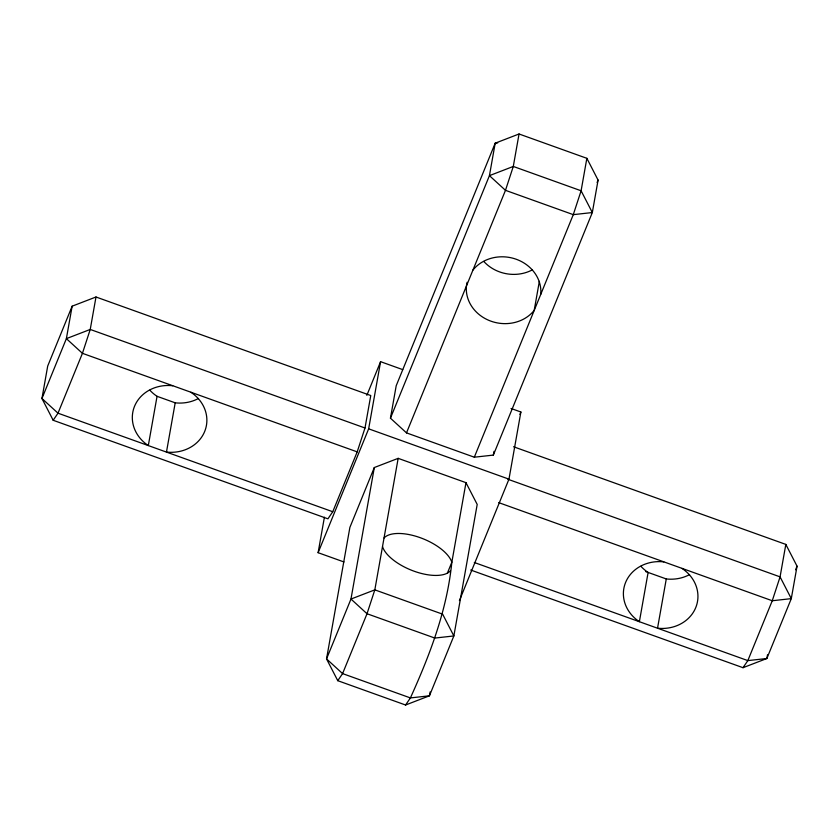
<?xml version="1.0" encoding="UTF-8"?>
<svg xmlns="http://www.w3.org/2000/svg" width="839" height="839" viewBox="0 0 839 839"><rect width="100%" height="100%" fill="white"/><g stroke="black" fill="none" stroke-linecap="round" stroke-linejoin="round"><path stroke-width="1.26" d="M72.144 306.183L66.375 338.641L41.95 398.504L53.172 420.276L327.934 518.827L332.758 511.738L357.194 451.875L364.996 427.995L370.765 395.536L95.992 296.996L72.144 306.183L47.708 366.045L41.95 398.504L57.996 413.187L332.758 511.738M95.992 296.996L90.234 329.444L82.432 353.324L57.996 413.187L53.172 420.276M149.856 390.177A37.398 33.287 10.1 0 0 157.05 396.312L148.314 445.551A37.398 33.287 10.1 0 1 134.523 406.317A37.398 33.287 10.1 0 1 172.719 385.741M198.476 398.483A37.398 33.287 10.1 0 1 175.204 402.825L166.468 452.064A37.398 33.287 10.1 0 0 204.674 431.487A37.398 33.287 10.1 0 0 190.883 392.253M343.959 561.962L318.117 552.691L324.41 517.212M318.117 552.691L368.657 428.834L380.581 361.672L402.73 369.621M374.309 467.533L350.975 599.046L326.539 658.909L337.76 680.681L405.573 705.012L429.432 695.814L453.857 635.952L477.202 504.438L465.981 482.666L398.168 458.346L374.309 467.533L349.884 527.406L326.539 658.909L342.585 673.602L410.407 697.922L429.432 695.814L430.113 691.944M390.45 418.189L396.207 385.73L495.188 143.186L519.047 133.988L586.86 158.319L598.081 180.091L592.324 212.55L493.342 455.095L474.308 457.203L406.496 432.882L390.45 418.189L489.431 175.645L495.188 143.186L497.726 142.903M398.168 458.346L374.823 589.859L367.021 613.729L342.585 673.602L337.76 680.681M467.103 282.292L466.432 286.078A37.398 33.287 10.1 0 0 490.951 321.18A37.398 33.287 10.1 0 0 534.191 310.388L539.351 281.338M519.047 133.988L513.29 166.447L505.477 190.327L406.496 432.882M465.981 482.666L451.833 562.256C447.093 609.974 430.019 654.535 410.407 697.922L405.573 705.012M493.342 455.095L494.003 451.351M459.405 600.609L508.969 479.153L520.883 412.001L511.035 408.467M586.86 158.319L581.102 190.778L573.289 214.648L474.308 457.203M689.543 574.621A37.398 33.287 10.1 0 1 666.281 578.952L657.535 628.201A37.398 33.287 10.1 0 0 695.741 607.614A37.398 33.287 10.1 0 0 681.95 568.381M513.531 446.747L785.828 544.406L780.071 576.865L772.258 600.745L747.832 660.608L743.008 667.697L470.7 570.027M767.528 654.756L766.856 658.51L743.008 667.697M785.828 544.406L797.05 566.189L791.292 598.637L766.856 658.51L747.832 660.608L474.297 562.497M366.842 395.347L380.581 361.672M597.095 182.514L598.081 180.091M447.376 573.152L451.833 562.256A37.398 16.749 22.2 0 0 420.161 537.663A37.398 16.749 22.2 0 0 384.063 537.956M519.907 414.403L520.883 412.001M795.582 569.775L797.05 566.189M368.657 428.834L508.969 479.153M364.996 427.995L90.234 329.444L66.375 338.641L82.432 353.324L357.194 451.875M507.773 479.205L780.071 576.865L791.292 598.637L772.258 600.745L498.733 502.634M157.05 396.312L175.204 402.825M645.652 571.558L666.281 578.952M472.976 270.053A37.398 33.287 10.1 0 1 516.216 259.251A37.398 33.287 10.1 0 1 540.736 294.353M450.291 570.95A37.398 16.749 22.2 0 1 414.193 571.244A37.398 16.749 22.2 0 1 382.521 546.64M640.923 566.315A37.398 33.287 10.1 0 0 648.117 572.439L639.381 621.689A37.398 33.287 10.1 0 1 625.59 582.455A37.398 33.287 10.1 0 1 663.796 561.868M532.461 269.801A37.398 33.287 10.1 0 1 483.841 261.495M513.29 166.447L489.431 175.645L505.477 190.327L573.289 214.648L592.324 212.55L581.102 190.778L513.29 166.447M374.823 589.859L350.975 599.046L367.021 613.729L434.833 638.06L453.857 635.952L442.646 614.179L374.823 589.859"/></g></svg>
